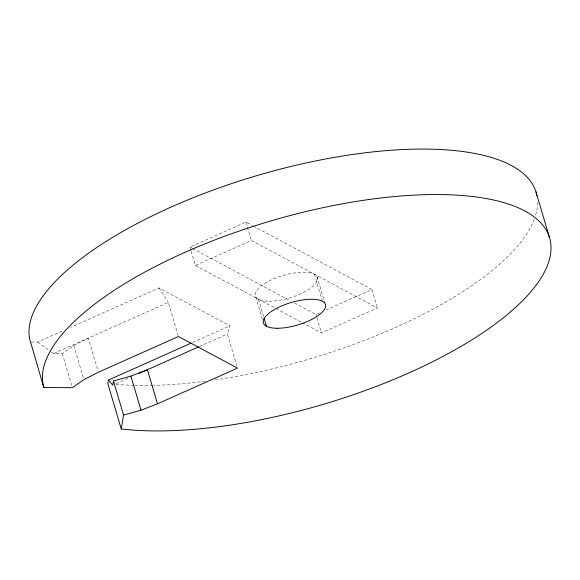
<?xml version="1.0" encoding="UTF-8"?>
<svg xmlns="http://www.w3.org/2000/svg" width="580" height="580" viewBox="0 0 580 580"><rect width="100%" height="100%" fill="white"/><g stroke="black" fill="none" stroke-linecap="round" stroke-linejoin="round"><path stroke-width="0.43" stroke-dasharray="2.9 2.17" d="M236.981 366.43L227.389 334.044L229.934 325.844L159.05 287.897L70.579 327.359M51.497 351.988L53.708 353.546L62.306 353.597L73.819 345.564L88.341 338.096L98.187 371.338M190.943 250.408L189.957 247.065L245.942 222.089L252.322 225.504M191.19 251.242L195.402 265.452L251.387 240.482L377.406 307.937L321.414 332.906L303.072 323.089M31.219 342.077L37.504 342.113L63.967 330.31M53.708 353.546L168.323 302.426L178.169 335.661M192.727 342.439L229.934 325.844M116.072 383.692L129.268 377.812M199.353 346.55L227.389 334.044M294.437 302.992L315.969 314.519L320.087 312.678M325.851 310.111L371.954 289.543L377.406 307.937M116.036 384.315L118.436 384.533A263.704 95.359 -16.5 0 0 134.357 385.345M253.119 225.932L371.954 289.543M189.957 247.065L191.552 247.914M192.35 248.341L290.45 300.853M195.402 265.452L275.159 308.147M275.957 308.575L302.274 322.661M37.504 342.113L50.764 351.465M159.05 287.897L168.323 302.426M317.006 276.544L324.778 302.76M314.396 274.209L322.415 301.274M315.969 314.519L316.709 317.028M316.963 317.862L321.414 332.906M245.942 222.089L251.387 240.482M258.412 299.178L263.922 317.789M255.794 296.844L262.559 319.681M73.819 345.564L83.665 378.798M62.306 353.597L72.152 386.831M537.558 202.275A263.704 95.359 -16.5 0 1 535.326 216.195M534.289 219.196A263.704 95.359 -16.5 0 1 213.15 380.183M205.508 381.22A263.704 95.359 -16.5 0 1 153.874 385.345M153.04 385.366A263.704 95.359 -16.5 0 1 135.22 385.366M269.048 301.194A32.357 11.701 -16.5 0 0 317.536 279.567A32.357 11.701 -16.5 0 0 272.622 279.313A32.357 11.701 -16.5 0 0 269.048 301.194"/><path stroke-width="0.87" d="M191.074 343.179L108.388 380.052L107.815 383.568L121.278 429.026L131.899 429.99A263.712 95.366 -16.5 0 0 526.06 297.083A263.712 95.366 -16.5 0 0 344.389 203.457A263.712 95.366 -16.5 0 0 43.058 384.199L43.79 387.527L72.398 387.686L83.919 379.653L98.441 372.193L178.415 336.516L237.488 368.133L157.506 403.81L140.976 410.198L123.554 415.07L121.278 429.026M157.506 403.81L147.407 369.721L130.877 376.108L113.462 380.98L112.774 385.163L108.388 380.052M139.164 373.397L198.534 346.92M535.978 191.929L549.441 237.387M264.168 318.63L266.423 326.243M130.877 376.108L140.976 410.198M113.462 380.98L123.554 415.07M43.79 387.527L29.595 338.749A263.712 95.366 -16.5 0 1 213.186 190.044A263.712 95.366 -16.5 0 1 507.812 163.69L512.604 166.17A263.712 95.366 -16.5 0 1 536.949 195.808M277.066 328.258A32.357 11.701 -16.5 0 0 325.554 306.632A32.357 11.701 -16.5 0 0 280.633 306.378A32.357 11.701 -16.5 0 0 277.066 328.258"/></g></svg>
